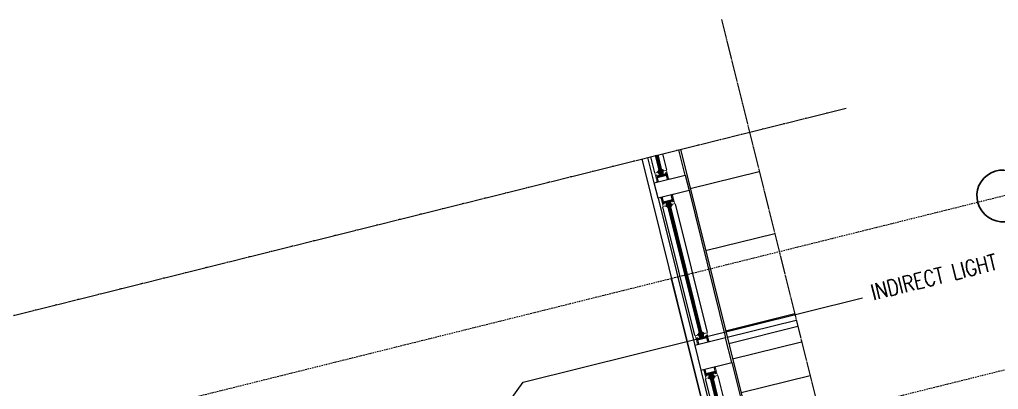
# Model space of a CAD drawing. Header units: inches. Extents: x 122939 to 389145, y 29603 to 574065.
# Drawn here: x 352381 to 355449, y 512745 to 513903 of the extents above; entities that cross this region are included whole.
import ezdxf

# ---------------------------------------------------------------- set-up
doc = ezdxf.new("R2010")
doc.units = ezdxf.units.IN
doc.header["$MEASUREMENT"] = 0
for name, pattern in [('DASHED', [0.75, 0.5, -0.25]), ('HIDDEN', [0.375, 0.25, -0.125]), ('PHANTOM-Z', [69.2, 60, -1.4, 2.5, -1.4, 2.5, -1.4])]:
    doc.linetypes.add(name, pattern=pattern)
for name, color, linetype, lineweight in [('a-cut', 30, 'PHANTOM-Z', 18), ('A-GLAZ', 134, 'Continuous', 18), ('A-RNDR-ALUM', 1, 'Continuous', 9), ('A-RNDR-PT36', 253, 'Continuous', 20), ('ID-NOTES', 3, 'Continuous', 0)]:
    doc.layers.add(name, color=color, linetype=linetype, lineweight=lineweight)
for name, color, linetype in [('A-Hidden', 8, 'HIDDEN'), ('gypsum', 31, 'Continuous'), ('Layer7', 8, 'Continuous')]:
    doc.layers.add(name, color=color, linetype=linetype)
doc.styles.add('ID-ROMANS', font='romans.shx', dxfattribs={"width": 0.8})
doc.styles.add('ZZ-Dim All', font='romans.shx', dxfattribs={"width": 0.8})
doc.dimstyles.new('DIM 0200', dxfattribs={"dimscale": 200, "dimtxt": 1, "dimasz": 0.8, "dimexe": 0.5, "dimexo": 1, "dimgap": 0.4, "dimtad": 1, "dimdec": 0, "dimrnd": 10, "dimdsep": 46, "dimtxsty": 'ZZ-Dim All', "dimblk1": 'ARCHTICK', "dimblk2": 'ARCHTICK', "dimsah": 1, "dimcen": 1, "dimdle": 0.5, "dimclrd": 256, "dimclre": 256, "dimclrt": 256, "dimadec": 0, "dimazin": 2, "dimtfac": 1, "dimtdec": 0, "dimtix": 1, "dimtmove": 2, "dimatfit": 2, "dimfxl": 1, "dimfxlon": 1, "dimtolj": 1, "dimtzin": 0, "dimlwd": -1, "dimlwe": -1, "dimarcsym": 0})

# ---------------------------------------------------------------- blocks, each defined once
blk = doc.blocks.new('_ARCHTICK')
at = {"color": 0, "linetype": 'ByBlock', "const_width": 0.15}
blk.add_lwpolyline([(-0.5, -0.5), (0.5, 0.5)], dxfattribs=at)

msp = doc.modelspace()

# ---------------------------------------------------------------- linework, layer by layer
at = {"layer": 'a-cut'}
for p, q in [((354581.3, 513903.216, 0), (355758.549, 509171.474, 0)), ((348941.222, 512125.574, 0), (354972.51, 513626.148, 0))]:
    msp.add_line(p, q, dxfattribs=at)
at = {"layer": 'A-GLAZ'}
for p, q in [((354373.712, 513477.168, -0.001), (354389.009, 513415.685, -0.002)), ((354375.007, 513477.49, -0.001), (354390.304, 513416.007, -0.002)), ((354376.302, 513477.813, -0.001), (354391.599, 513416.329, -0.002)), ((354377.597, 513478.135, -0.001), (354392.894, 513416.651, -0.002)), ((354378.892, 513478.457, -0.001), (354394.189, 513416.974, -0.002)), ((354380.187, 513478.779, -0.001), (354395.484, 513417.296, -0.002)), ((354381.483, 513479.102, -0.001), (354396.78, 513417.618, -0.002)), ((354515.031, 512909.162, 0), (354410.024, 513331.217, -0.002)), ((354516.326, 512909.484, 0), (354411.319, 513331.539, -0.002)), ((354517.621, 512909.806, 0), (354412.614, 513331.862, -0.002)), ((354518.916, 512910.128, 0), (354413.909, 513332.184, -0.002)), ((354520.211, 512910.451, 0), (354415.205, 513332.506, -0.002)), ((354521.507, 512910.773, 0), (354416.5, 513332.828, -0.002)), ((354522.802, 512911.095, 0), (354417.795, 513333.151, -0.002)), ((354645.367, 512385.3, 0), (354544.025, 512792.624, 0.003)), ((354646.662, 512385.622, 0), (354545.32, 512792.946, 0.003)), ((354647.957, 512385.944, 0), (354546.615, 512793.268, 0.003)), ((354649.252, 512386.267, 0), (354547.911, 512793.59, 0.003)), ((354650.547, 512386.589, 0), (354549.206, 512793.913, 0.003)), ((354651.842, 512386.911, 0), (354550.501, 512794.235, 0.003)), ((354653.138, 512387.233, 0), (354551.796, 512794.557, 0.003))]:
    msp.add_line(p, q, dxfattribs=at)
at = {"layer": 'A-Hidden', "linetype": 'DASHED', "lineweight": 0, "ltscale": 10}
for p, q in [((348741.644, 511678.654, 0), (356655.626, 513647.64, 0)), ((348869.606, 511164.334, 0), (356783.588, 513133.319, -0.001))]:
    msp.add_line(p, q, dxfattribs=at)
at = {"layer": 'A-RNDR-ALUM'}
for p, q in [((354467.493, 513416.126, -0.004), (354447.724, 513495.582, -0.003)), ((354370.472, 513391.987, -0.004), (354350.704, 513471.444, -0.003)), ((354378.022, 513413.391, -0.002), (354407.56, 513420.74, -0.002)), ((354378.022, 513413.391, -0.002), (354407.56, 513420.74, -0.002)), ((354407.805, 513422.52, -0.002), (354407.158, 513422.359, -0.002)), ((354407.805, 513422.52, -0.002), (354407.158, 513422.359, -0.002)), ((354407.158, 513422.359, -0.002), (354411.502, 513404.896, -0.001)), ((354407.158, 513422.359, -0.002), (354411.502, 513404.896, -0.001)), ((354407.805, 513422.52, -0.002), (354412.15, 513405.057, -0.001)), ((354407.805, 513422.52, -0.002), (354412.15, 513405.057, -0.001)), ((354376.971, 513414.849, -0.002), (354377.619, 513415.01, -0.002)), ((354376.971, 513414.849, -0.002), (354377.619, 513415.01, -0.002)), ((354376.971, 513414.849, -0.002), (354381.316, 513397.386, -0.001)), ((354376.971, 513414.849, -0.002), (354381.316, 513397.386, -0.001)), ((354377.619, 513415.01, -0.002), (354381.964, 513397.547, -0.001)), ((354377.619, 513415.01, -0.002), (354381.964, 513397.547, -0.001)), ((354378.304, 513412.258, -0.002), (354407.842, 513419.607, -0.002)), ((354378.304, 513412.258, -0.002), (354407.842, 513419.607, -0.002)), ((354378.586, 513411.124, -0.002), (354408.124, 513418.473, -0.002)), ((354378.586, 513411.124, -0.002), (354408.124, 513418.473, -0.002)), ((354378.868, 513409.991, -0.002), (354408.406, 513417.34, -0.002)), ((354378.868, 513409.991, -0.002), (354408.406, 513417.34, -0.002)), ((354379.054, 513415.367, -0.002), (354379.701, 513415.528, -0.002)), ((354379.054, 513415.367, -0.002), (354379.701, 513415.528, -0.002)), ((354379.15, 513408.858, -0.002), (354408.688, 513416.207, -0.002)), ((354379.15, 513408.858, -0.002), (354408.688, 513416.207, -0.002)), ((354381.316, 513397.386, -0.001), (354381.964, 513397.547, -0.001)), ((354381.316, 513397.386, -0.001), (354381.964, 513397.547, -0.001)), ((354383.398, 513397.904, -0.001), (354384.046, 513398.065, -0.001)), ((354383.398, 513397.904, -0.001), (354384.046, 513398.065, -0.001)), ((354412.15, 513405.057, -0.001), (354411.502, 513404.896, -0.001)), ((354412.15, 513405.057, -0.001), (354411.502, 513404.896, -0.001)), ((354479.565, 513367.605, -0.005), (354594.248, 512906.657, 0.006)), ((354382.544, 513343.466, -0.005), (354497.222, 512882.54, 0.006)), ((354394.594, 513344.019, -0.001), (354395.241, 513344.181, -0.001)), ((354394.594, 513344.019, -0.001), (354395.241, 513344.181, -0.001)), ((354398.998, 513326.315, -0.002), (354394.594, 513344.019, -0.001)), ((354398.998, 513326.315, -0.002), (354394.594, 513344.019, -0.001)), ((354399.646, 513326.476, -0.002), (354395.241, 513344.181, -0.001)), ((354399.646, 513326.476, -0.002), (354395.241, 513344.181, -0.001)), ((354396.676, 513344.538, -0.001), (354397.323, 513344.699, -0.001)), ((354396.676, 513344.538, -0.001), (354397.323, 513344.699, -0.001)), ((354398.115, 513332.629, -0.002), (354427.654, 513339.978, -0.002)), ((354398.115, 513332.629, -0.002), (354427.654, 513339.978, -0.002)), ((354398.397, 513331.495, -0.002), (354427.936, 513338.844, -0.002)), ((354398.397, 513331.495, -0.002), (354427.936, 513338.844, -0.002)), ((354398.679, 513330.362, -0.002), (354428.218, 513337.711, -0.002)), ((354398.679, 513330.362, -0.002), (354428.218, 513337.711, -0.002)), ((354398.961, 513329.229, -0.002), (354428.5, 513336.578, -0.002)), ((354398.961, 513329.229, -0.002), (354428.5, 513336.578, -0.002)), ((354399.243, 513328.095, -0.002), (354428.782, 513335.445, -0.002)), ((354399.243, 513328.095, -0.002), (354428.782, 513335.445, -0.002)), ((354425.427, 513351.691, -0.001), (354424.78, 513351.53, -0.001)), ((354425.427, 513351.691, -0.001), (354424.78, 513351.53, -0.001)), ((354429.185, 513333.826, -0.002), (354424.78, 513351.53, -0.001)), ((354429.185, 513333.826, -0.002), (354424.78, 513351.53, -0.001)), ((354429.832, 513333.987, -0.002), (354425.427, 513351.691, -0.001)), ((354429.832, 513333.987, -0.002), (354425.427, 513351.691, -0.001)), ((354429.832, 513333.987, -0.002), (354429.185, 513333.826, -0.002)), ((354429.832, 513333.987, -0.002), (354429.185, 513333.826, -0.002)), ((354398.998, 513326.315, -0.002), (354399.646, 513326.476, -0.002)), ((354398.998, 513326.315, -0.002), (354399.646, 513326.476, -0.002)), ((354401.081, 513326.833, -0.002), (354401.728, 513326.995, -0.002)), ((354401.081, 513326.833, -0.002), (354401.728, 513326.995, -0.002)), ((354503.718, 512905.414, 0), (354504.365, 512905.575, 0)), ((354503.718, 512905.414, 0), (354504.365, 512905.575, 0)), ((354503.718, 512905.414, 0), (354508.066, 512887.939, 0.006)), ((354503.718, 512905.414, 0), (354508.066, 512887.939, 0.006)), ((354504.365, 512905.575, 0), (354508.713, 512888.1, 0.006)), ((354504.365, 512905.575, 0), (354508.713, 512888.1, 0.006)), ((354504.768, 512903.956, 0), (354534.307, 512911.306, 0)), ((354504.768, 512903.956, 0), (354534.307, 512911.306, 0)), ((354505.05, 512902.823, 0), (354534.589, 512910.172, 0)), ((354505.05, 512902.823, 0), (354534.589, 512910.172, 0)), ((354505.332, 512901.69, 0), (354534.871, 512909.039, 0)), ((354505.332, 512901.69, 0), (354534.871, 512909.039, 0)), ((354505.614, 512900.557, 0), (354535.153, 512907.906, 0)), ((354505.614, 512900.557, 0), (354535.153, 512907.906, 0)), ((354505.8, 512905.932, 0), (354506.448, 512906.093, 0)), ((354505.8, 512905.932, 0), (354506.448, 512906.093, 0)), ((354505.896, 512899.423, 0), (354535.435, 512906.772, 0)), ((354505.896, 512899.423, 0), (354535.435, 512906.772, 0)), ((354534.552, 512913.086, 0), (354533.904, 512912.925, 0)), ((354534.552, 512913.086, 0), (354533.904, 512912.925, 0)), ((354533.904, 512912.925, 0), (354538.252, 512895.449, 0.006)), ((354533.904, 512912.925, 0), (354538.252, 512895.449, 0.006)), ((354534.552, 512913.086, 0), (354538.899, 512895.61, 0.006)), ((354534.552, 512913.086, 0), (354538.899, 512895.61, 0.006)), ((354508.066, 512887.939, 0.006), (354508.713, 512888.1, 0.006)), ((354508.066, 512887.939, 0.006), (354508.713, 512888.1, 0.006)), ((354510.148, 512888.457, 0.006), (354510.796, 512888.618, 0.006)), ((354510.148, 512888.457, 0.006), (354510.796, 512888.618, 0.006)), ((354538.899, 512895.61, 0.006), (354538.252, 512895.449, 0.006)), ((354538.899, 512895.61, 0.006), (354538.252, 512895.449, 0.006)), ((354559.485, 512812.868, 0.003), (354558.838, 512812.707, 0.003)), ((354559.485, 512812.868, 0.003), (354558.838, 512812.707, 0.003)), ((354563.186, 512795.232, 0.003), (354558.838, 512812.707, 0.003)), ((354563.186, 512795.232, 0.003), (354558.838, 512812.707, 0.003)), ((354563.833, 512795.393, 0.003), (354559.485, 512812.868, 0.003)), ((354563.833, 512795.393, 0.003), (354559.485, 512812.868, 0.003)), ((354613.563, 512829.024, 0), (354722.17, 512392.5, 0)), ((354516.537, 512804.907, 0.003), (354625.143, 512368.383, 0)), ((354528.652, 512805.197, 0.003), (354529.299, 512805.358, 0.003)), ((354528.652, 512805.197, 0.003), (354529.299, 512805.358, 0.003)), ((354533, 512787.722, 0.003), (354528.652, 512805.197, 0.003)), ((354533, 512787.722, 0.003), (354528.652, 512805.197, 0.003)), ((354533.647, 512787.883, 0.003), (354529.299, 512805.358, 0.003)), ((354533.647, 512787.883, 0.003), (354529.299, 512805.358, 0.003)), ((354530.734, 512805.715, 0.003), (354531.382, 512805.876, 0.003)), ((354530.734, 512805.715, 0.003), (354531.382, 512805.876, 0.003)), ((354532.117, 512794.035, 0.003), (354561.655, 512801.384, 0.003)), ((354532.117, 512794.035, 0.003), (354561.655, 512801.384, 0.003)), ((354532.398, 512792.902, 0.003), (354561.937, 512800.251, 0.003)), ((354532.398, 512792.902, 0.003), (354561.937, 512800.251, 0.003)), ((354532.68, 512791.768, 0.003), (354562.219, 512799.118, 0.003)), ((354532.68, 512791.768, 0.003), (354562.219, 512799.118, 0.003)), ((354532.962, 512790.635, 0.003), (354562.501, 512797.984, 0.003)), ((354532.962, 512790.635, 0.003), (354562.501, 512797.984, 0.003)), ((354533, 512787.722, 0.003), (354533.647, 512787.883, 0.003)), ((354533, 512787.722, 0.003), (354533.647, 512787.883, 0.003)), ((354533.244, 512789.502, 0.003), (354562.783, 512796.851, 0.003)), ((354533.244, 512789.502, 0.003), (354562.783, 512796.851, 0.003)), ((354535.082, 512788.24, 0.003), (354535.729, 512788.401, 0.003)), ((354535.082, 512788.24, 0.003), (354535.729, 512788.401, 0.003)), ((354563.833, 512795.393, 0.003), (354563.186, 512795.232, 0.003)), ((354563.833, 512795.393, 0.003), (354563.186, 512795.232, 0.003))]:
    msp.add_line(p, q, dxfattribs=at)
at = {"layer": 'A-RNDR-ALUM', "elevation": -0.002}
for points in [[(354398.733, 513427.457), (354397.179, 513427.07), (354396.474, 513429.904, 0.01555259), (354397.402, 513429.601), (354400.484, 513430.368, -0.10430437), (354392.534, 513434.685), (354393.156, 513432.181, 0.01603552), (354393.986, 513431.611), (354394.287, 513430.402), (354393.8, 513429.593), (354394.484, 513426.845), (354394.97, 513427.654), (354395.544, 513425.35), (354395.057, 513424.542), (354395.741, 513421.794), (354396.227, 513422.603), (354396.542, 513421.338, -0.41421356), (354396.055, 513420.529), (354388.284, 513418.596, -0.41421356), (354387.476, 513419.082), (354387.161, 513420.347), (354387.97, 513419.861), (354387.286, 513422.608), (354386.477, 513423.095), (354385.904, 513425.398), (354386.713, 513424.912), (354386.029, 513427.659), (354385.221, 513428.146), (354384.92, 513429.356, 0.01603552), (354385.385, 513430.248), (354384.762, 513432.751, -0.10430437), (354379.761, 513425.212), (354382.844, 513425.979, 0.01555259), (354383.522, 513426.681), (354384.227, 513423.847), (354382.673, 513423.461, -0.02164637), (354385.079, 513420.423), (354385.533, 513418.599, 0.41421356), (354388.768, 513416.653), (354396.539, 513418.587, 0.41421356), (354398.485, 513421.821), (354398.031, 513423.646, -0.02164637)], [(354424.131, 513325.375), (354422.577, 513324.988), (354423.282, 513322.154, -0.01555259), (354423.959, 513322.856), (354427.042, 513323.623, 0.10430437), (354422.041, 513316.084), (354421.418, 513318.588, -0.01603552), (354421.884, 513319.48), (354421.583, 513320.689), (354420.774, 513321.176), (354420.091, 513323.923), (354420.899, 513323.437), (354420.326, 513325.741), (354419.518, 513326.227), (354418.834, 513328.975), (354419.643, 513328.488), (354419.328, 513329.753, 0.41421356), (354418.519, 513330.239), (354410.748, 513328.306, 0.41421356), (354410.262, 513327.497), (354410.576, 513326.233), (354411.063, 513327.041), (354411.746, 513324.294), (354411.26, 513323.485), (354411.833, 513321.181), (354412.32, 513321.99), (354413.003, 513319.242), (354412.517, 513318.434), (354412.818, 513317.224, -0.01603552), (354413.647, 513316.654), (354414.27, 513314.151, 0.10430437), (354406.319, 513318.467), (354409.402, 513319.234, -0.01555259), (354410.33, 513318.932), (354409.625, 513321.766), (354408.071, 513321.379, 0.02164637), (354408.773, 513325.19), (354408.319, 513327.014, -0.41421356), (354410.265, 513330.249), (354418.036, 513332.182, -0.41421356), (354421.271, 513330.236), (354421.725, 513328.412, 0.02164637)], [(354525.479, 512918.022), (354523.925, 512917.636), (354523.22, 512920.469, 0.01555259), (354524.148, 512920.167), (354527.231, 512920.934, -0.10430437), (354519.28, 512925.25), (354519.903, 512922.747, 0.01603552), (354520.732, 512922.177), (354521.033, 512920.967), (354520.547, 512920.159), (354521.23, 512917.411), (354521.717, 512918.22), (354522.29, 512915.916), (354521.803, 512915.107), (354522.487, 512912.36), (354522.974, 512913.169), (354523.288, 512911.904, -0.41421356), (354522.802, 512911.095), (354515.031, 512909.162, -0.41421356), (354514.222, 512909.648), (354513.907, 512910.913), (354514.716, 512910.426), (354514.032, 512913.174), (354513.224, 512913.66), (354512.651, 512915.964), (354513.459, 512915.478), (354512.776, 512918.225), (354511.967, 512918.712), (354511.666, 512919.921, 0.01603552), (354512.132, 512920.813), (354511.509, 512923.317, -0.10430437), (354506.508, 512915.778), (354509.591, 512916.545, 0.01555259), (354510.268, 512917.247), (354510.973, 512914.413), (354509.419, 512914.026, -0.02164637), (354511.825, 512910.989), (354512.279, 512909.165, 0.41421356), (354515.514, 512907.219), (354523.285, 512909.152, 0.41421356), (354525.231, 512912.387), (354524.777, 512914.211, -0.02164637)], [(354558.132, 512786.781), (354556.578, 512786.394), (354557.283, 512783.56, -0.01555259), (354557.961, 512784.263), (354561.043, 512785.03, 0.10430437), (354556.042, 512777.491), (354555.419, 512779.994, -0.01603552), (354555.885, 512780.886), (354555.584, 512782.096), (354554.775, 512782.582), (354554.092, 512785.33), (354554.901, 512784.843), (354554.327, 512787.147), (354553.519, 512787.634), (354552.835, 512790.381), (354553.644, 512789.895), (354553.329, 512791.159, 0.41421356), (354552.52, 512791.646), (354544.749, 512789.712, 0.41421356), (354544.263, 512788.904), (354544.578, 512787.639), (354545.064, 512788.448), (354545.748, 512785.7), (354545.261, 512784.891), (354545.834, 512782.588), (354546.321, 512783.396), (354547.004, 512780.649), (354546.518, 512779.84), (354546.819, 512778.631, -0.01603552), (354547.648, 512778.061), (354548.271, 512775.557, 0.10430437), (354540.32, 512779.874), (354543.403, 512780.641, -0.01555259), (354544.331, 512780.338), (354543.626, 512783.172), (354542.072, 512782.785, 0.02164637), (354542.774, 512786.596), (354542.32, 512788.42, -0.41421356), (354544.266, 512791.655), (354552.037, 512793.589, -0.41421356), (354555.272, 512791.643), (354555.726, 512789.819, 0.02164637)]]:
    msp.add_lwpolyline(points, format="xyb", close=True, dxfattribs=at)
for points in [[(354370.472, 513391.987), (354467.493, 513416.126), (354479.565, 513367.605), (354382.544, 513343.466)], [(354516.542, 512804.885), (354613.563, 512829.024), (354594.248, 512906.657), (354497.227, 512882.519)]]:
    msp.add_lwpolyline(points, close=True, dxfattribs=at)
at = {"layer": 'A-RNDR-ALUM', "const_width": 0.928}
for points, elevation in [([(354376.248, 513394.849, 0.41421356), (354375.905, 513394.278)], -0.001), ([(354376.248, 513394.849, 0.41421356), (354375.905, 513394.278)], -0.001), ([(354417.949, 513405.241, -0.41421356), (354418.519, 513404.898)], -0.001), ([(354417.949, 513405.241, -0.41421356), (354418.519, 513404.898)], -0.001), ([(354388.927, 513343.886, -0.41421356), (354388.357, 513344.229)], -0.001), ([(354388.927, 513343.886, -0.41421356), (354388.357, 513344.229)], -0.001), ([(354430.636, 513354.246, 0.41421356), (354430.979, 513354.816)], -0.001), ([(354430.636, 513354.246, 0.41421356), (354430.979, 513354.816)], -0.001), ([(354502.998, 512885.402, 0.41421356), (354502.655, 512884.832)], 0.006), ([(354502.998, 512885.402, 0.41421356), (354502.655, 512884.832)], 0.006), ([(354544.698, 512895.794, -0.41421356), (354545.269, 512895.451)], 0.006), ([(354544.698, 512895.794, -0.41421356), (354545.269, 512895.451)], 0.006), ([(354564.694, 512815.423, 0.41421356), (354565.037, 512815.994)], 0.003), ([(354564.694, 512815.423, 0.41421356), (354565.037, 512815.994)], 0.003), ([(354522.985, 512805.064, -0.41421356), (354522.415, 512805.407)], 0.003), ([(354522.985, 512805.064, -0.41421356), (354522.415, 512805.407)], 0.003)]:
    msp.add_lwpolyline(points, format="xyb", dxfattribs=dict(at, elevation=elevation))
at = {"layer": 'A-RNDR-ALUM'}
for points in [[(354372.584, 513422.188, -0.002), (354372.294, 513423.354, -0.002), (354382.996, 513424.779, -0.002), (354382.706, 513425.945, -0.002)], [(354372.584, 513422.188, -0.002), (354372.294, 513423.354, -0.002), (354382.996, 513424.779, -0.002), (354382.706, 513425.945, -0.002)], [(354372.874, 513421.023, -0.002), (354372.584, 513422.189, -0.002), (354383.286, 513423.614, -0.002), (354382.996, 513424.78, -0.002)], [(354372.874, 513421.023, -0.002), (354372.584, 513422.189, -0.002), (354383.286, 513423.614, -0.002), (354382.996, 513424.78, -0.002)], [(354407.837, 513430.959, -0.002), (354407.547, 513432.125, -0.002), (354397.425, 513428.369, -0.002), (354397.135, 513429.535, -0.002)], [(354407.837, 513430.959, -0.002), (354407.547, 513432.125, -0.002), (354397.425, 513428.369, -0.002), (354397.135, 513429.535, -0.002)], [(354408.127, 513429.794, -0.002), (354407.837, 513430.96, -0.002), (354397.714, 513427.204, -0.002), (354397.424, 513428.369, -0.002)], [(354408.127, 513429.794, -0.002), (354407.837, 513430.96, -0.002), (354397.714, 513427.204, -0.002), (354397.424, 513428.369, -0.002)], [(354408.902, 513425.57, -0.002), (354409.353, 513423.757, -0.002), (354404.24, 513424.41, -0.002), (354406.504, 513423.048, -0.002)], [(354408.902, 513425.57, -0.002), (354409.353, 513423.757, -0.002), (354404.24, 513424.41, -0.002), (354406.504, 513423.048, -0.002)], [(354407.02, 513420.976, -0.002), (354405.206, 513420.525, -0.002), (354406.504, 513423.048, -0.002), (354404.24, 513424.41, -0.002)], [(354407.02, 513420.976, -0.002), (354405.206, 513420.525, -0.002), (354406.504, 513423.048, -0.002), (354404.24, 513424.41, -0.002)], [(354374.71, 513417.063, -0.002), (354375.161, 513415.25, -0.002), (354379.372, 513418.223, -0.002), (354378.01, 513415.959, -0.002)], [(354374.71, 513417.063, -0.002), (354375.161, 513415.25, -0.002), (354379.372, 513418.223, -0.002), (354378.01, 513415.959, -0.002)], [(354375.681, 513393.26, -0.001), (354375.455, 513394.166, -0.001), (354378.012, 513393.84, -0.001), (354376.362, 513394.392, -0.001)], [(354375.681, 513393.26, -0.001), (354375.455, 513394.166, -0.001), (354378.012, 513393.84, -0.001), (354376.362, 513394.392, -0.001)], [(354378.012, 513393.84, -0.001), (354376.362, 513394.392, -0.001), (354377.561, 513395.653, -0.001), (354376.136, 513395.299, -0.001)], [(354378.012, 513393.84, -0.001), (354376.362, 513394.392, -0.001), (354377.561, 513395.653, -0.001), (354376.136, 513395.299, -0.001)], [(354378.526, 513413.887, -0.002), (354380.339, 513414.338, -0.002), (354378.01, 513415.959, -0.002), (354379.372, 513418.223, -0.002)], [(354378.526, 513413.887, -0.002), (354380.339, 513414.338, -0.002), (354378.01, 513415.959, -0.002), (354379.372, 513418.223, -0.002)], [(354379.815, 513408.706, -0.001), (354381.628, 513409.157, -0.001), (354382.741, 513396.942, -0.001), (354385.006, 513395.58, -0.001)], [(354379.815, 513408.706, -0.001), (354381.628, 513409.157, -0.001), (354382.741, 513396.942, -0.001), (354385.006, 513395.58, -0.001)], [(354382.741, 513396.942, -0.001), (354385.006, 513395.58, -0.001), (354379.892, 513396.233, -0.001), (354380.343, 513394.42, -0.001)], [(354382.741, 513396.942, -0.001), (354385.006, 513395.58, -0.001), (354379.892, 513396.233, -0.001), (354380.343, 513394.42, -0.001)], [(354408.309, 513415.795, -0.001), (354406.495, 513415.344, -0.001), (354411.235, 513404.031, -0.001), (354409.873, 513401.767, -0.001)], [(354408.309, 513415.795, -0.001), (354406.495, 513415.344, -0.001), (354411.235, 513404.031, -0.001), (354409.873, 513401.767, -0.001)], [(354411.235, 513404.031, -0.001), (354409.873, 513401.767, -0.001), (354414.085, 513404.74, -0.001), (354414.536, 513402.927, -0.001)], [(354411.235, 513404.031, -0.001), (354409.873, 513401.767, -0.001), (354414.085, 513404.74, -0.001), (354414.536, 513402.927, -0.001)], [(354416.867, 513403.507, -0.001), (354418.066, 513404.768, -0.001), (354416.416, 513405.32, -0.001), (354417.841, 513405.675, -0.001)], [(354416.867, 513403.507, -0.001), (354418.066, 513404.768, -0.001), (354416.416, 513405.32, -0.001), (354417.841, 513405.675, -0.001)], [(354419.199, 513404.087, -0.001), (354418.973, 513404.994, -0.001), (354416.867, 513403.507, -0.001), (354418.066, 513404.768, -0.001)], [(354419.199, 513404.087, -0.001), (354418.973, 513404.994, -0.001), (354416.867, 513403.507, -0.001), (354418.066, 513404.768, -0.001)], [(354387.682, 513345.024, -0.001), (354387.907, 513344.117, -0.001), (354390.013, 513345.604, -0.001), (354388.814, 513344.343, -0.001)], [(354387.682, 513345.024, -0.001), (354387.907, 513344.117, -0.001), (354390.013, 513345.604, -0.001), (354388.814, 513344.343, -0.001)], [(354390.013, 513345.604, -0.001), (354388.814, 513344.343, -0.001), (354390.464, 513343.791, -0.001), (354389.039, 513343.436, -0.001)], [(354390.013, 513345.604, -0.001), (354388.814, 513344.343, -0.001), (354390.464, 513343.791, -0.001), (354389.039, 513343.436, -0.001)], [(354395.645, 513345.079, -0.001), (354397.007, 513347.344, -0.001), (354392.795, 513344.371, -0.001), (354392.344, 513346.184, -0.001)], [(354395.645, 513345.079, -0.001), (354397.007, 513347.344, -0.001), (354392.795, 513344.371, -0.001), (354392.344, 513346.184, -0.001)], [(354398.632, 513333.074, -0.001), (354400.445, 513333.525, -0.001), (354395.645, 513345.079, -0.001), (354397.007, 513347.344, -0.001)], [(354398.632, 513333.074, -0.001), (354400.445, 513333.525, -0.001), (354395.645, 513345.079, -0.001), (354397.007, 513347.344, -0.001)], [(354399.921, 513327.893, -0.002), (354401.734, 513328.345, -0.002), (354400.436, 513325.821, -0.002), (354402.701, 513324.459, -0.002)], [(354399.921, 513327.893, -0.002), (354401.734, 513328.345, -0.002), (354400.436, 513325.821, -0.002), (354402.701, 513324.459, -0.002)], [(354424.139, 513352.169, -0.001), (354421.874, 513353.531, -0.001), (354426.988, 513352.878, -0.001), (354426.537, 513354.691, -0.001)], [(354424.139, 513352.169, -0.001), (354421.874, 513353.531, -0.001), (354426.988, 513352.878, -0.001), (354426.537, 513354.691, -0.001)], [(354427.126, 513340.163, -0.001), (354425.312, 513339.712, -0.001), (354424.139, 513352.169, -0.001), (354421.874, 513353.531, -0.001)], [(354427.126, 513340.163, -0.001), (354425.312, 513339.712, -0.001), (354424.139, 513352.169, -0.001), (354421.874, 513353.531, -0.001)], [(354433.525, 513327.711, -0.002), (354433.815, 513326.545, -0.002), (354423.113, 513325.121, -0.002), (354423.403, 513323.955, -0.002)], [(354433.525, 513327.711, -0.002), (354433.815, 513326.545, -0.002), (354423.113, 513325.121, -0.002), (354423.403, 513323.955, -0.002)], [(354428.415, 513334.983, -0.002), (354426.601, 513334.532, -0.002), (354428.93, 513332.91, -0.002), (354427.568, 513330.646, -0.002)], [(354428.415, 513334.983, -0.002), (354426.601, 513334.532, -0.002), (354428.93, 513332.91, -0.002), (354427.568, 513330.646, -0.002)], [(354432.231, 513331.806, -0.002), (354431.78, 513333.619, -0.002), (354427.568, 513330.646, -0.002), (354428.93, 513332.91, -0.002)], [(354432.231, 513331.806, -0.002), (354431.78, 513333.619, -0.002), (354427.568, 513330.646, -0.002), (354428.93, 513332.91, -0.002)], [(354431.2, 513355.851, -0.001), (354431.425, 513354.944, -0.001), (354428.868, 513355.271, -0.001), (354430.519, 513354.719, -0.001)], [(354431.2, 513355.851, -0.001), (354431.425, 513354.944, -0.001), (354428.868, 513355.271, -0.001), (354430.519, 513354.719, -0.001)], [(354428.868, 513355.271, -0.001), (354430.519, 513354.719, -0.001), (354429.32, 513353.458, -0.001), (354430.744, 513353.812, -0.001)], [(354428.868, 513355.271, -0.001), (354430.519, 513354.719, -0.001), (354429.32, 513353.458, -0.001), (354430.744, 513353.812, -0.001)], [(354398.038, 513323.299, -0.002), (354397.587, 513325.112, -0.002), (354402.701, 513324.459, -0.002), (354400.436, 513325.821, -0.002)], [(354398.038, 513323.299, -0.002), (354397.587, 513325.112, -0.002), (354402.701, 513324.459, -0.002), (354400.436, 513325.821, -0.002)], [(354398.272, 513318.94, -0.002), (354398.562, 513317.775, -0.002), (354408.684, 513321.531, -0.002), (354408.974, 513320.365, -0.002)], [(354398.272, 513318.94, -0.002), (354398.562, 513317.775, -0.002), (354408.684, 513321.531, -0.002), (354408.974, 513320.365, -0.002)], [(354398.562, 513317.775, -0.002), (354398.852, 513316.61, -0.002), (354408.974, 513320.366, -0.002), (354409.264, 513319.2, -0.002)], [(354398.562, 513317.775, -0.002), (354398.852, 513316.61, -0.002), (354408.974, 513320.366, -0.002), (354409.264, 513319.2, -0.002)], [(354433.815, 513326.546, -0.002), (354434.105, 513325.38, -0.002), (354423.402, 513323.956, -0.002), (354423.692, 513322.79, -0.002)], [(354433.815, 513326.546, -0.002), (354434.105, 513325.38, -0.002), (354423.402, 513323.956, -0.002), (354423.692, 513322.79, -0.002)], [(354499.33, 512912.754, 0), (354499.04, 512913.92, 0), (354509.742, 512915.345, 0), (354509.452, 512916.51, 0)], [(354499.33, 512912.754, 0), (354499.04, 512913.92, 0), (354509.742, 512915.345, 0), (354509.452, 512916.51, 0)], [(354499.62, 512911.589, 0), (354499.33, 512912.755, 0), (354510.032, 512914.18, 0), (354509.742, 512915.345, 0)], [(354499.62, 512911.589, 0), (354499.33, 512912.755, 0), (354510.032, 512914.18, 0), (354509.742, 512915.345, 0)], [(354501.456, 512907.629, 0), (354501.907, 512905.816, 0), (354506.119, 512908.789, 0), (354504.756, 512906.525, 0)], [(354501.456, 512907.629, 0), (354501.907, 512905.816, 0), (354506.119, 512908.789, 0), (354504.756, 512906.525, 0)], [(354505.272, 512904.452, 0), (354507.085, 512904.904, 0), (354504.756, 512906.525, 0), (354506.119, 512908.789, 0)], [(354505.272, 512904.452, 0), (354507.085, 512904.904, 0), (354504.756, 512906.525, 0), (354506.119, 512908.789, 0)], [(354506.561, 512899.272, 0.006), (354508.374, 512899.723, 0.006), (354509.491, 512887.495, 0.006), (354511.755, 512886.133, 0.006)], [(354506.561, 512899.272, 0.006), (354508.374, 512899.723, 0.006), (354509.491, 512887.495, 0.006), (354511.755, 512886.133, 0.006)], [(354534.583, 512921.525, 0), (354534.293, 512922.691, 0), (354524.171, 512918.934, 0), (354523.881, 512920.1, 0)], [(354534.583, 512921.525, 0), (354534.293, 512922.691, 0), (354524.171, 512918.934, 0), (354523.881, 512920.1, 0)], [(354534.873, 512920.36, 0), (354534.583, 512921.526, 0), (354524.461, 512917.769, 0), (354524.171, 512918.935, 0)], [(354534.873, 512920.36, 0), (354534.583, 512921.526, 0), (354524.461, 512917.769, 0), (354524.171, 512918.935, 0)], [(354535.649, 512916.136, 0), (354536.1, 512914.323, 0), (354530.986, 512914.976, 0), (354533.251, 512913.614, 0)], [(354535.649, 512916.136, 0), (354536.1, 512914.323, 0), (354530.986, 512914.976, 0), (354533.251, 512913.614, 0)], [(354533.766, 512911.542, 0), (354531.953, 512911.091, 0), (354533.251, 512913.614, 0), (354530.986, 512914.976, 0)], [(354533.766, 512911.542, 0), (354531.953, 512911.091, 0), (354533.251, 512913.614, 0), (354530.986, 512914.976, 0)], [(354535.055, 512906.361, 0.006), (354533.242, 512905.91, 0.006), (354537.985, 512894.584, 0.006), (354536.623, 512892.32, 0.006)], [(354535.055, 512906.361, 0.006), (354533.242, 512905.91, 0.006), (354537.985, 512894.584, 0.006), (354536.623, 512892.32, 0.006)], [(354502.43, 512883.813, 0.006), (354502.204, 512884.72, 0.006), (354504.761, 512884.393, 0.006), (354503.111, 512884.945, 0.006)], [(354502.43, 512883.813, 0.006), (354502.204, 512884.72, 0.006), (354504.761, 512884.393, 0.006), (354503.111, 512884.945, 0.006)], [(354504.761, 512884.393, 0.006), (354503.111, 512884.945, 0.006), (354504.31, 512886.206, 0.006), (354502.886, 512885.852, 0.006)], [(354504.761, 512884.393, 0.006), (354503.111, 512884.945, 0.006), (354504.31, 512886.206, 0.006), (354502.886, 512885.852, 0.006)], [(354509.491, 512887.495, 0.006), (354511.755, 512886.133, 0.006), (354506.642, 512886.786, 0.006), (354507.093, 512884.973, 0.006)], [(354509.491, 512887.495, 0.006), (354511.755, 512886.133, 0.006), (354506.642, 512886.786, 0.006), (354507.093, 512884.973, 0.006)], [(354537.985, 512894.584, 0.006), (354536.623, 512892.32, 0.006), (354540.834, 512895.293, 0.006), (354541.286, 512893.48, 0.006)], [(354537.985, 512894.584, 0.006), (354536.623, 512892.32, 0.006), (354540.834, 512895.293, 0.006), (354541.286, 512893.48, 0.006)], [(354543.617, 512894.06, 0.006), (354544.816, 512895.321, 0.006), (354543.166, 512895.873, 0.006), (354544.59, 512896.228, 0.006)], [(354543.617, 512894.06, 0.006), (354544.816, 512895.321, 0.006), (354543.166, 512895.873, 0.006), (354544.59, 512896.228, 0.006)], [(354545.948, 512894.64, 0.006), (354545.723, 512895.547, 0.006), (354543.617, 512894.06, 0.006), (354544.816, 512895.321, 0.006)], [(354545.948, 512894.64, 0.006), (354545.723, 512895.547, 0.006), (354543.617, 512894.06, 0.006), (354544.816, 512895.321, 0.006)], [(354521.74, 512806.201, 0.003), (354521.965, 512805.295, 0.003), (354524.071, 512806.781, 0.003), (354522.872, 512805.52, 0.003)], [(354521.74, 512806.201, 0.003), (354521.965, 512805.295, 0.003), (354524.071, 512806.781, 0.003), (354522.872, 512805.52, 0.003)], [(354524.071, 512806.781, 0.003), (354522.872, 512805.52, 0.003), (354524.522, 512804.968, 0.003), (354523.097, 512804.614, 0.003)], [(354524.071, 512806.781, 0.003), (354522.872, 512805.52, 0.003), (354524.522, 512804.968, 0.003), (354523.097, 512804.614, 0.003)], [(354529.703, 512806.257, 0.003), (354531.065, 512808.521, 0.003), (354526.853, 512805.548, 0.003), (354526.402, 512807.361, 0.003)], [(354529.703, 512806.257, 0.003), (354531.065, 512808.521, 0.003), (354526.853, 512805.548, 0.003), (354526.402, 512807.361, 0.003)], [(354532.633, 512794.481, 0.003), (354534.446, 512794.932, 0.003), (354529.703, 512806.257, 0.003), (354531.065, 512808.521, 0.003)], [(354532.633, 512794.481, 0.003), (354534.446, 512794.932, 0.003), (354529.703, 512806.257, 0.003), (354531.065, 512808.521, 0.003)], [(354558.197, 512813.346, 0.003), (354555.933, 512814.708, 0.003), (354561.046, 512814.055, 0.003), (354560.595, 512815.868, 0.003)], [(354558.197, 512813.346, 0.003), (354555.933, 512814.708, 0.003), (354561.046, 512814.055, 0.003), (354560.595, 512815.868, 0.003)], [(354561.127, 512801.57, 0.003), (354559.314, 512801.119, 0.003), (354558.197, 512813.346, 0.003), (354555.933, 512814.708, 0.003)], [(354561.127, 512801.57, 0.003), (354559.314, 512801.119, 0.003), (354558.197, 512813.346, 0.003), (354555.933, 512814.708, 0.003)], [(354565.258, 512817.029, 0.003), (354565.483, 512816.122, 0.003), (354562.927, 512816.449, 0.003), (354564.577, 512815.896, 0.003)], [(354565.258, 512817.029, 0.003), (354565.483, 512816.122, 0.003), (354562.927, 512816.449, 0.003), (354564.577, 512815.896, 0.003)], [(354562.927, 512816.449, 0.003), (354564.577, 512815.896, 0.003), (354563.378, 512814.635, 0.003), (354564.802, 512814.99, 0.003)], [(354562.927, 512816.449, 0.003), (354564.577, 512815.896, 0.003), (354563.378, 512814.635, 0.003), (354564.802, 512814.99, 0.003)], [(354532.039, 512784.705, 0.003), (354531.588, 512786.519, 0.003), (354536.702, 512785.865, 0.003), (354534.437, 512787.228, 0.003)], [(354532.039, 512784.705, 0.003), (354531.588, 512786.519, 0.003), (354536.702, 512785.865, 0.003), (354534.437, 512787.228, 0.003)], [(354532.273, 512780.347, 0.003), (354532.563, 512779.181, 0.003), (354542.685, 512782.937, 0.003), (354542.975, 512781.772, 0.003)], [(354532.273, 512780.347, 0.003), (354532.563, 512779.181, 0.003), (354542.685, 512782.937, 0.003), (354542.975, 512781.772, 0.003)], [(354532.563, 512779.182, 0.003), (354532.853, 512778.016, 0.003), (354542.975, 512781.772, 0.003), (354543.265, 512780.606, 0.003)], [(354532.563, 512779.182, 0.003), (354532.853, 512778.016, 0.003), (354542.975, 512781.772, 0.003), (354543.265, 512780.606, 0.003)], [(354533.922, 512789.3, 0.003), (354535.735, 512789.751, 0.003), (354534.437, 512787.228, 0.003), (354536.702, 512785.865, 0.003)], [(354533.922, 512789.3, 0.003), (354535.735, 512789.751, 0.003), (354534.437, 512787.228, 0.003), (354536.702, 512785.865, 0.003)], [(354567.526, 512789.118, 0.003), (354567.816, 512787.952, 0.003), (354557.114, 512786.527, 0.003), (354557.404, 512785.361, 0.003)], [(354567.526, 512789.118, 0.003), (354567.816, 512787.952, 0.003), (354557.114, 512786.527, 0.003), (354557.404, 512785.361, 0.003)], [(354567.816, 512787.953, 0.003), (354568.106, 512786.787, 0.003), (354557.404, 512785.362, 0.003), (354557.694, 512784.196, 0.003)], [(354567.816, 512787.953, 0.003), (354568.106, 512786.787, 0.003), (354557.404, 512785.362, 0.003), (354557.694, 512784.196, 0.003)], [(354562.416, 512796.389, 0.003), (354560.603, 512795.938, 0.003), (354562.931, 512794.317, 0.003), (354561.569, 512792.052, 0.003)], [(354562.416, 512796.389, 0.003), (354560.603, 512795.938, 0.003), (354562.931, 512794.317, 0.003), (354561.569, 512792.052, 0.003)], [(354566.232, 512793.212, 0.003), (354565.781, 512795.026, 0.003), (354561.569, 512792.052, 0.003), (354562.931, 512794.317, 0.003)], [(354566.232, 512793.212, 0.003), (354565.781, 512795.026, 0.003), (354561.569, 512792.052, 0.003), (354562.931, 512794.317, 0.003)]]:
    msp.add_solid(points, dxfattribs=at)
for points in [[(354370.763, 513422.974, -0.002), (354373.675, 513421.223, -0.002), (354372.836, 513423.49, -0.002), (354373.416, 513421.158, -0.002)], [(354370.763, 513422.974, -0.002), (354373.675, 513421.223, -0.002), (354372.836, 513423.49, -0.002), (354373.416, 513421.158, -0.002)], [(354370.763, 513422.974, 0.002), (354373.675, 513421.223, 0.002), (354378.012, 513393.84, 0.002), (354380.343, 513394.42, 0.002)], [(354370.763, 513422.974, 0.002), (354373.675, 513421.223, 0.002), (354378.012, 513393.84, 0.002), (354380.343, 513394.42, 0.002)], [(354409.619, 513432.641, -0.002), (354407.868, 513429.73, -0.002), (354407.547, 513432.126, -0.002), (354408.127, 513429.794, -0.002)], [(354409.619, 513432.641, -0.002), (354407.868, 513429.73, -0.002), (354407.547, 513432.126, -0.002), (354408.127, 513429.794, -0.002)], [(354407.868, 513429.73, 0.002), (354409.619, 513432.641, 0.002), (354414.536, 513402.927, 0.002), (354416.867, 513403.507, 0.002)], [(354407.868, 513429.73, 0.002), (354409.619, 513432.641, 0.002), (354414.536, 513402.927, 0.002), (354416.867, 513403.507, 0.002)], [(354397.321, 513316.228, 0.002), (354399.073, 513319.14, 0.002), (354390.013, 513345.604, 0.002), (354392.344, 513346.184, 0.002)], [(354397.321, 513316.228, 0.002), (354399.073, 513319.14, 0.002), (354390.013, 513345.604, 0.002), (354392.344, 513346.184, 0.002)], [(354433.266, 513327.647, 0.002), (354436.177, 513325.895, 0.002), (354426.537, 513354.691, 0.002), (354428.868, 513355.271, 0.002)], [(354433.266, 513327.647, 0.002), (354436.177, 513325.895, 0.002), (354426.537, 513354.691, 0.002), (354428.868, 513355.271, 0.002)], [(354436.177, 513325.895, -0.002), (354433.266, 513327.647, -0.002), (354434.105, 513325.38, -0.002), (354433.525, 513327.711, -0.002)], [(354436.177, 513325.895, -0.002), (354433.266, 513327.647, -0.002), (354434.105, 513325.38, -0.002), (354433.525, 513327.711, -0.002)], [(354397.321, 513316.228, -0.002), (354399.073, 513319.14, -0.002), (354399.394, 513316.744, -0.002), (354398.814, 513319.075, -0.002)], [(354397.321, 513316.228, -0.002), (354399.073, 513319.14, -0.002), (354399.394, 513316.744, -0.002), (354398.814, 513319.075, -0.002)], [(354497.51, 512913.54, 0), (354500.421, 512911.788, 0), (354499.582, 512914.055, 0), (354500.162, 512911.724, 0)], [(354497.51, 512913.54, 0), (354500.421, 512911.788, 0), (354499.582, 512914.055, 0), (354500.162, 512911.724, 0)], [(354497.51, 512913.54, 0.009), (354500.421, 512911.788, 0.009), (354504.761, 512884.393, 0.009), (354507.093, 512884.973, 0.009)], [(354497.51, 512913.54, 0.009), (354500.421, 512911.788, 0.009), (354504.761, 512884.393, 0.009), (354507.093, 512884.973, 0.009)], [(354536.365, 512923.207, 0), (354534.614, 512920.295, 0), (354534.293, 512922.691, 0), (354534.873, 512920.36, 0)], [(354536.365, 512923.207, 0), (354534.614, 512920.295, 0), (354534.293, 512922.691, 0), (354534.873, 512920.36, 0)], [(354534.614, 512920.295, 0.009), (354536.365, 512923.207, 0.009), (354541.286, 512893.48, 0.009), (354543.617, 512894.06, 0.009)], [(354534.614, 512920.295, 0.009), (354536.365, 512923.207, 0.009), (354541.286, 512893.48, 0.009), (354543.617, 512894.06, 0.009)], [(354531.323, 512777.635, 0.006), (354533.074, 512780.546, 0.006), (354524.071, 512806.781, 0.006), (354526.402, 512807.361, 0.006)], [(354531.323, 512777.635, 0.006), (354533.074, 512780.546, 0.006), (354524.071, 512806.781, 0.006), (354526.402, 512807.361, 0.006)], [(354567.267, 512789.053, 0.006), (354570.178, 512787.302, 0.006), (354560.595, 512815.868, 0.006), (354562.927, 512816.449, 0.006)], [(354567.267, 512789.053, 0.006), (354570.178, 512787.302, 0.006), (354560.595, 512815.868, 0.006), (354562.927, 512816.449, 0.006)], [(354531.323, 512777.635, 0.003), (354533.074, 512780.546, 0.003), (354533.395, 512778.15, 0.003), (354532.815, 512780.482, 0.003)], [(354531.323, 512777.635, 0.003), (354533.074, 512780.546, 0.003), (354533.395, 512778.15, 0.003), (354532.815, 512780.482, 0.003)], [(354570.178, 512787.302, 0.003), (354567.267, 512789.053, 0.003), (354568.106, 512786.786, 0.003), (354567.526, 512789.118, 0.003)], [(354570.178, 512787.302, 0.003), (354567.267, 512789.053, 0.003), (354568.106, 512786.786, 0.003), (354567.526, 512789.118, 0.003)]]:
    msp.add_trace(points, dxfattribs=at)
at = {"layer": 'A-RNDR-PT36'}
for p, q in [((354409.619, 513432.641, -0.002), (354397.093, 513482.986, -0.001)), ((354452.597, 513496.795, -0.002), (355439.276, 509531.018, -0.002)), ((354331.312, 513466.619, 0), (355317.948, 509500.832, 0)), ((354358.238, 513473.318, -0.001), (354370.763, 513422.974, -0.002)), ((354497.51, 512913.54, 0), (354397.321, 513316.228, -0.002)), ((354436.177, 513325.895, -0.002), (354536.365, 512923.207, 0)), ((354627.846, 512389.678, 0), (354531.323, 512777.635, 0.003)), ((354570.178, 512787.302, 0.003), (354666.701, 512399.345, 0))]:
    msp.add_line(p, q, dxfattribs=at)
at = {"layer": 'A-RNDR-PT36', "color": 1}
for p, q in [((354599.121, 512907.869, 0.007), (354815.544, 512961.715, 0.003)), ((354603.95, 512888.461, 0.007), (354820.372, 512942.307, 0.003)), ((354616.022, 512839.94, 0.008), (354832.444, 512893.786, 0.004))]:
    msp.add_line(p, q, dxfattribs=at)
at = {"layer": 'A-RNDR-PT36', "elevation": -0.002}
for points in [[(354483.231, 513373.669), (354699.654, 513427.515)], [(354531.518, 513179.586), (354747.941, 513233.431)]]:
    msp.add_lwpolyline(points, dxfattribs=at)
at = {"layer": 'A-RNDR-PT36', "color": 1, "elevation": 0}
for points in [[(354810.715, 512981.125), (354594.291, 512927.283)], [(354858.939, 512787.295), (354642.516, 512733.449)]]:
    msp.add_lwpolyline(points, dxfattribs=at)
at = {"layer": 'gypsum', "color": 8}
msp.add_line((355301.073, 509568.768, 0), (354424.653, 513091.379, 0), dxfattribs=at)
at = {"layer": 'Layer7'}
msp.add_arc((355462.972, 513350.909, 0), 81.094, 57.461395, 13.971423, dxfattribs=at)

# ---------------------------------------------------------------- texts
at = {"layer": 'ID-NOTES', "insert": (355045.006, 513072.014, 0), "char_height": 50, "width": 1075.05767, "attachment_point": 1, "rotation": 13.971423, "style": 'ID-ROMANS'}
msp.add_mtext('INDIRECT LIGHT', dxfattribs=at)

# ---------------------------------------------------------------- leaders
at = {"layer": 'ID-NOTES'}
msp.add_leader([(353791.981, 512536.525, 0), (353959.551, 512767.082, 0), (355023.634, 513031.824, 0)], dimstyle='DIM 0200', override={"dimasz": 0.3, "dimtad": 0, "dimclrd": 8}, dxfattribs=at)

doc.saveas('drawing.dxf')
